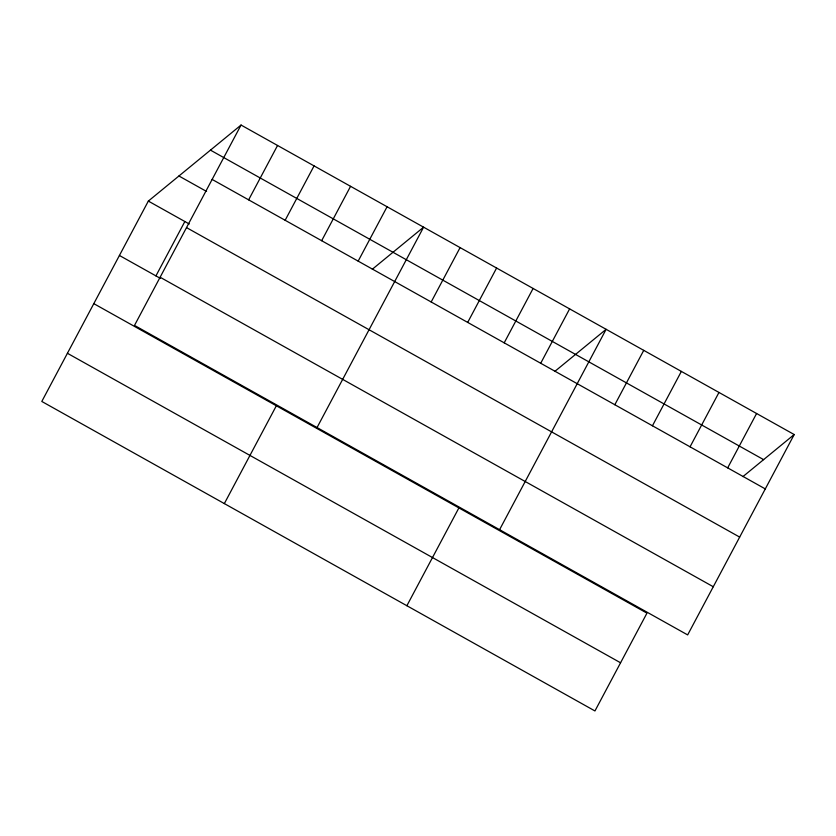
<?xml version="1.0" encoding="UTF-8"?>
<svg xmlns="http://www.w3.org/2000/svg" width="836" height="836" viewBox="0 0 836 836"><rect width="100%" height="100%" fill="white"/><g stroke="black" fill="none" stroke-linecap="round" stroke-linejoin="round"><path stroke-width="1.25" d="M241.05 125.045L134.502 325.413L687.662 634.911L794.2 434.542L241.05 125.045L148.338 201.089L41.8 401.458L594.95 710.955L646.959 613.143L93.81 303.646M155.935 275.89L184.85 221.519M248.637 199.846L277.552 145.474M285.149 220.276L314.064 165.894M321.661 240.705L350.566 186.323M224.341 503.596L276.35 405.773M358.163 261.125L387.078 206.753M317.043 427.551L423.591 227.183L372.313 269.244M431.177 301.984L460.093 247.602M467.69 322.414L496.605 268.032M504.202 342.833L533.107 288.462M406.881 605.724L458.891 507.912M540.704 363.263L569.619 308.881M499.583 529.679L606.131 329.311L554.853 371.372M614.826 404.739L643.741 350.357M652.446 425.785L681.361 371.403M690.055 446.821L718.97 392.45M727.675 467.867L756.59 413.496M742.922 476.604L794.2 434.542M210.453 150.135L763.602 459.633M212.135 179.426L765.285 488.914M178.935 175.999L206.586 191.465M148.338 201.089L189.27 223.996M186.512 227.601L739.672 537.099M160.125 277.238L713.275 586.736M119.423 255.471L160.355 278.367M67.413 353.283L620.573 662.781"/></g></svg>
